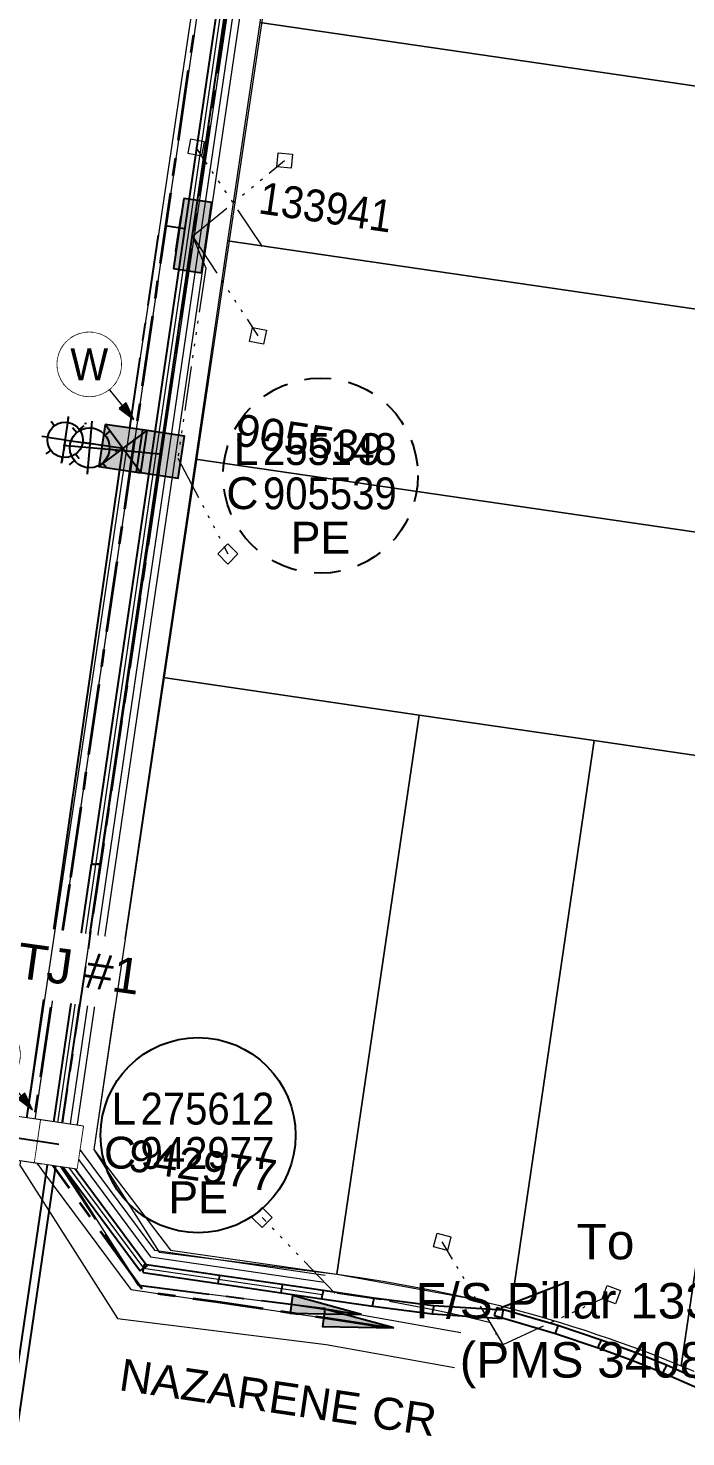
# Model space of a CAD drawing. Header units: metres. Extents: x 302924 to 306036, y 6267404 to 6269261.
# Drawn here: x 304174.9 to 304212.1, y 6268581.1 to 6268660.6 of the extents above; entities that cross this region are included whole.
import ezdxf
from ezdxf import colors
from ezdxf.entities.mleader import LeaderData, LeaderLine
from ezdxf.enums import TextEntityAlignment as Align
from ezdxf.math import Vec2, Vec3

# ---------------------------------------------------------------- set-up
doc = ezdxf.new("R2010")
doc.units = ezdxf.units.M
doc.set_wipeout_variables(frame=1)
for name, pattern in [('Cable Exist UG', [7, 4, -1, 1, -1]), ('Dash', [5, 3, -2]), ('DOT', [6.35, 0, -6.35]), ('PHANTOMX2', [5.6, 2.5, -0.5, 0.15, -0.5, 0.15, -0.5, 0.15, -0.5, 0.15, -0.5])]:
    doc.linetypes.add(name, pattern=pattern)
doc.layers.get('0').update_dxf_attribs({"color": 6})
for name, color, linetype, lineweight, true_color, plot, transparency in [('. Const Lines_HV', 7, 'Continuous', 0, 0x990000, False, 0.4), ('. Const Lines_LV', 7, 'Continuous', 0, 0x000099, False, 0.4), ('. Const Lines_SL', 7, 'Continuous', 0, 0x009999, False, 0.4), ('. Const Lines_SP_Trench (PL)', 7, 'Continuous', 0, 0x990099, False, 0.4)]:
    doc.layers.add(name, color=color, linetype=linetype, lineweight=lineweight, true_color=true_color, plot=plot, transparency=transparency)
doc.layers.add('._ MGA Trench Outline (Physical Location)', color=6, linetype='Continuous', lineweight=0, plot=False, transparency=0.8)
for name, color, linetype, lineweight in [('_User Miscellaneous3', 51, 'Continuous', 13), ('_User_HV_Exist', 1, 'Continuous', 35), ('_User_HV_Final', 1, 'Continuous', 25), ('_User_LV_Exist', 5, 'Continuous', 25), ('_User_LV_Final', 5, 'Continuous', 25), ('Cadastre Land Parcels_SP_EXT', 118, 'Continuous', 15), ('Cadastre Road Names_SP_HV_LV_SL_EXT', 211, 'Continuous', 15), ('Services_SP_EXT', 42, 'PHANTOMX2', 20)]:
    doc.layers.add(name, color=color, linetype=linetype, lineweight=lineweight)
for name, color, linetype in [('Duct_SP_EXT', 30, 'Continuous'), ('Equip_SP_NEW', 2, 'Continuous'), ('Equip_SP_SL_EXT', 7, 'Continuous'), ('Notes_SP_NEW', 51, 'Continuous'), ('SupportsUG_SP_LV_EXT', 7, 'Continuous'), ('SupportsUG_SP_LV_SL_EXT', 7, 'Continuous'), ('Trench_SP_EXT', 7, 'Continuous')]:
    doc.layers.add(name, color=color, linetype=linetype)
doc.styles.add('COLUMN_LABEL', font='arial.ttf', dxfattribs={"height": 2})
doc.styles.add('POLE_LABEL', font='arial.ttf', dxfattribs={"height": 2})
doc.styles.add('SL_LABEL', font='arial.ttf', dxfattribs={"height": 2})
doc.styles.get("Standard").update_dxf_attribs({"font": 'arial.ttf'})
doc.linetypes.add('Cable o', pattern='A,4,-0.01,["O",Standard,S=1.5,R=0,X=0,Y=-0.75],-1.6', length=5.61)

# ---------------------------------------------------------------- blocks, each defined once
blk = doc.blocks.new('COLUMN_EXT')
blk.add_hatch(color=256).paths.add_polyline_path([(1.2, 1.2), (-1.2, 1.2), (-1.2, -1.2), (1.2, -1.2)])
blk.add_lwpolyline([(-1.2, 1.2), (-1.2, -1.2), (1.2, -1.2), (1.2, 1.2)], close=True)
at = {"style": 'COLUMN_LABEL', "width": 0.9, "flags": 8}
blk.add_attdef('ASSET_NUM', text='', height=1.8, rotation=360, dxfattribs=at).set_placement((4, 2), align=Align.MIDDLE_LEFT)
at = {"flags": 1}
blk.add_attdef('Z', (-2.351, -1.813), '', height=0.2, rotation=270, dxfattribs=at)
at = {"flags": 9}
for tag, p in [('NOTES', (-2, -1.813)), ('SUBURB', (-1.8, -1.813)), ('STREETNAME', (-1.6, -1.813)), ('LOCATION', (-1.4, -1.813)), ('LEGEND', (-1.2, -1.813)), ('USAGE', (-1, -1.813)), ('STATE', (-0.8, -1.813)), ('OWNED_BY', (-0.6, -1.813)), ('COLUMN_TYPE', (-0.4, -1.813))]:
    blk.add_attdef(tag, text='', height=0.2, rotation=270, dxfattribs=at).set_placement(p, align=Align.MIDDLE_LEFT)
for tag, style, p in [('STREET_CODE', 'COLUMN_LABEL', (-0.2, -1.813)), ('STRUCTURE_PLANT_NUMBER', 'POLE_LABEL', (0.031, -1.813))]:
    blk.add_attdef(tag, text='', height=0.2, rotation=270, dxfattribs=dict(at, style=style)).set_placement(p, align=Align.MIDDLE_LEFT)
blk = doc.blocks.new('*U72')
for tag, height, rotation, flags, p in [('LNUMBER', 1, 174.96951, 8, (-6.89, 1.61)), ('CONSTRUCTED_VOLTAGE', 0.01, 270, 9, (-0.005, 0)), ('CONTROL_TYPE', 0.01, 270, 9, (-0.005, 0)), ('LANTERN_PURPOSE', 0.01, 270, 9, (-0.005, 0)), ('LANTERN_TYPE', 0.01, 270, 9, (-0.005, 0)), ('NO_PHASES', 0.01, 270, 9, (-0.005, 0)), ('OPERATING_VOLTAGE', 0.01, 270, 9, (-0.005, 0)), ('OWNED_BY', 0.01, 270, 9, (-0.005, 0)), ('MAINTAINED_BY', 0.01, 270, 9, (-0.005, 0)), ('ORIENTATION', 0.01, 270, 9, (-0.005, 0)), ('STATE', 0.01, 270, 9, (-0.005, 0)), ('USAGE', 0.01, 270, 9, (-0.005, 0)), ('CEXIST', 0.01, 270, 9, (-0.005, 0)), ('CNEW', 0.01, 270, 9, (-0.005, 0)), ('CNUMBER', 0.01, 270, 9, (-0.005, 0)), ('CREMOVE', 0.01, 270, 9, (-0.005, 0)), ('CREPLACE', 0.01, 270, 9, (-0.005, 0)), ('LKINGHEIGHT', 0.01, 270, 9, (-0.005, 0)), ('LBRACKET', 0.01, 270, 9, (-0.005, 0)), ('LBRACKETVOCAB', 0.01, 270, 9, (-0.005, 0)), ('LCATEGORY', 0.01, 270, 9, (-0.005, 0)), ('LCHARGE1', 0.01, 270, 9, (-0.005, 0)), ('LCHARGE1PERCENT', 0.01, 270, 9, (-0.005, 0)), ('LCHARGE2', 0.01, 270, 9, (-0.005, 0)), ('LCHARGE2PERCENT', 0.01, 270, 9, (-0.005, 0)), ('LCHARGE3', 0.01, 270, 9, (-0.005, 0)), ('LCHARGE3PERCENT', 0.01, 270, 9, (-0.005, 0)), ('LEXIST', 0.01, 270, 9, (-0.005, 0)), ('LLAMP', 0.01, 270, 9, (-0.005, 0)), ('LLAMPVOCAB', 0.01, 270, 9, (-0.005, 0)), ('LMAST', 0.01, 270, 9, (-0.005, 0)), ('LMASTVOCAB', 0.01, 270, 9, (-0.005, 0)), ('LNEW', 0.01, 270, 9, (-0.005, 0)), ('LANTNUMBER', 0.01, 270, 9, (-0.005, 0)), ('LOUTREACH', 0.01, 270, 9, (-0.005, 0)), ('LOUTREACHVOCAB', 0.01, 270, 9, (-0.005, 0)), ('LRATECODE', 0.01, 270, 9, (-0.005, 0)), ('LREMOVE', 0.01, 270, 9, (-0.005, 0)), ('LREPLACE', 0.01, 270, 9, (-0.005, 0)), ('LTYPE', 0.01, 270, 9, (-0.005, 0)), ('LTYPEVOCAB', 0.01, 270, 9, (-0.005, 0)), ('LEGEND', 0.01, 270, 9, (-0.005, 0)), ('SUBURB', 0.01, 270, 9, (-0.005, 0)), ('STREETNAME', 0.01, 270, 9, (-0.005, 0)), ('LOCATION', 0.01, 270, 9, (-0.005, 0)), ('NOTES', 0.01, 270, 9, (-0.005, 0))]:
    blk.add_attdef(tag, text='', height=height, rotation=rotation, dxfattribs=dict(flags=flags)).set_placement(p, align=Align.MIDDLE_LEFT)
for tag, p, height, flags in [('OPERATED_BY', (-0.01, 0), 0.01, 9), ('Z', (-0.005, 0), 0.001, 1)]:
    blk.add_attdef(tag, p, '', height=height, rotation=270, dxfattribs=dict(flags=flags))
at = {"style": 'SL_LABEL', "flags": 9}
blk.add_attdef('STREET_CODE', text='', height=0.001, rotation=270, dxfattribs=at).set_placement((-0.004, 0), align=Align.MIDDLE_LEFT)
at = {"linetype": 'DOT'}
blk.add_wipeout([(-2.495, 0.219), (-3.026, -0.799), (-4.121, -1.143), (-5.139, -0.613), (-5.484, 0.482), (-4.953, 1.5), (-3.858, 1.845), (-2.84, 1.314)], dxfattribs=at)
for p, q in [((-4.121, -1.143), (-3.858, 1.845)), ((-3.891, 1.471), (-3.858, 1.845)), ((-4.953, 1.5), (-4.712, 1.213)), ((-2.84, 1.314), (-3.127, 1.073)), ((-2.495, 0.219), (-5.484, 0.482)), ((-5.11, 0.449), (-5.484, 0.482)), ((-0.005, 0), (-2.869, 0.252)), ((-5.139, -0.613), (-4.852, -0.372)), ((-4.121, -1.143), (-4.088, -0.77)), ((-3.026, -0.799), (-3.267, -0.511))]:
    blk.add_line(p, q)
at = {"linetype": 'DOT', "flags": 128}
blk.add_lwpolyline([(-2.495, 0.219), (-3.026, -0.799), (-4.121, -1.143), (-5.139, -0.613), (-5.484, 0.482), (-4.953, 1.5), (-3.858, 1.845), (-2.84, 1.314), (-2.495, 0.219)], close=True, dxfattribs=at)
blk.add_circle((-3.99, 0.351), 1.125)
blk = doc.blocks.new('CCP_EXT')
blk.add_lwpolyline([(-0.566, 0), (0, 0.566), (0.566, 0), (0, -0.566), (-0.566, 0)])
at = {"flags": 1}
blk.add_attdef('Z', (0, 0), '', height=0.01, dxfattribs=at)
at = {"flags": 9}
for tag in ['CCP_TYPE', 'CONSTRUCTED_VOLTAGE', 'NO_PHASES', 'OPERATING_VOLTAGE', 'ORIENTATION', 'OWNED_BY', 'USAGE', 'LEGEND', 'LIFE_SUPPORT', 'STATE', 'NOTES']:
    blk.add_attdef(tag, text='', height=0.01, dxfattribs=at).set_placement((0, 0), align=Align.MIDDLE_LEFT)
blk = doc.blocks.new('*U103')
at = {"layer": 'SupportsUG_SP_LV_EXT', "linetype": 'Continuous'}
h = blk.add_hatch(color=256, dxfattribs=at)
h.dxf.hatch_style = 1
h.paths.add_polyline_path([(-0.8, 0), (-0.8, 2), (0.8, 2), (0.8, 0)])
h = blk.add_hatch(color=256, dxfattribs=at)
h.dxf.hatch_style = 1
h.paths.add_polyline_path([(-0.8, -2), (-0.8, 0), (0.8, 0), (0.8, -2)])
blk.add_lwpolyline([(-0.8, 2), (-0.8, -1), (-0.8, 1), (-0.8, -2), (0.8, -2), (0.8, 2)], close=True)
at = {"width": 0.9}
blk.add_attdef('ASSET_NUM', text='', height=1.8, rotation=360, dxfattribs=at).set_placement((3.438, 2.685), align=Align.MIDDLE_LEFT)
for tag, flags, p in [('OWNED_BY', 9, (-0.762, 0.685)), ('STREETNAME', 9, (-0.737, 0.685)), ('SUBURB', 1, (-0.72, 0.685)), ('PARENT', 9, (-0.705, 0.685)), ('NOTES', 9, (-0.689, 0.685)), ('LOCATION', 9, (-0.672, 0.685)), ('LEGEND', 9, (-0.653, 0.685)), ('SUPPORT_TYPE', 9, (-0.634, 0.685)), ('USAGE', 9, (-0.617, 0.685)), ('STATE', 9, (-0.593, 0.685))]:
    blk.add_attdef(tag, text='', height=0.01, rotation=270, dxfattribs=dict(flags=flags)).set_placement(p, align=Align.CENTER)
blk = doc.blocks.new('ARROW')
h = blk.add_hatch(color=256)
h.dxf.hatch_style = 1
h.paths.add_polyline_path([(-4, 0.0001), (0, -0.4999), (0, 0.5001)])
blk.add_line((-0.5, 0.0001), (-4, 0.0001))
at = {"flags": 128}
blk.add_lwpolyline([(-4, 0.0001), (0, -0.4999), (0, 0.5001)], close=True, dxfattribs=at)
blk.add_circle((0, 0.0001), 0.0001)
blk = doc.blocks.new('*U150')
h = blk.add_hatch(color=256)
h.dxf.hatch_style = 1
h.paths.add_polyline_path([(0.124, -3.998), (0.5, 0.016), (-0.5, -0.015)])
blk.add_line((0.016, -0.5), (0.124, -3.998))
at = {"flags": 128}
blk.add_lwpolyline([(0.124, -3.998), (0.5, 0.016), (-0.5, -0.015)], close=True, dxfattribs=at)
blk.add_circle((0, 0), 0.0001)
blk = doc.blocks.new('*U151')
at = {"linetype": 'Continuous'}
h = blk.add_hatch(color=256, dxfattribs=at)
h.dxf.hatch_style = 1
h.paths.add_polyline_path([(13.176, 22.82), (15.399, 23.724), (14.495, 25.947), (12.272, 25.044)])
h = blk.add_hatch(color=256)
h.dxf.hatch_style = 1
h.paths.add_polyline_path([(13.176, 22.82), (14.495, 25.947), (15.399, 23.724)])
for p, q in [((13.176, 22.82), (14.495, 25.947)), ((15.399, 23.724), (12.272, 25.044)), ((10.404, 24.063), (10.279, 24.371)), ((11.295, 24.364), (11.166, 24.058)), ((13.836, 24.384), (11.701, 23.516)), ((9.556, 23.657), (9.861, 23.528)), ((9.856, 22.766), (9.549, 22.641)), ((12.002, 22.625), (11.696, 22.754)), ((10.262, 21.918), (10.391, 22.224)), ((11.278, 21.911), (11.153, 22.219))]:
    blk.add_line(p, q)
blk.add_line((9.856, 22.766), (12.21, 23.723), dxfattribs=at)
blk.add_lwpolyline([(12.272, 25.044), (13.176, 22.82), (15.399, 23.724), (14.495, 25.947)], close=True)
at = {"linetype": 'Continuous', "flags": 128}
blk.add_lwpolyline([(10.31, 24.294), (11.247, 21.988)], dxfattribs=at)
blk.add_circle((10.779, 23.141), 0.996)
blk = doc.blocks.new('*U190')
at = {"linetype": 'Dash', "ltscale": 0.5}
blk.add_circle((0, 0), 5.5, dxfattribs=at)
at = {"char_height": 1.8, "attachment_point": 6, "line_spacing_factor": 0.85}
for s, insert in [('L', (-3.5, 1.5)), ('C', (-3.5, -1))]:
    blk.add_mtext(s, dxfattribs=dict(at, insert=insert))
at = {"insert": (0, -2.6), "char_height": 1.8, "attachment_point": 2}
blk.add_mtext('PE', dxfattribs=at)
blk.add_mtext('PE', dxfattribs=at)
at = {"width": 0.9}
for tag, p in [('SNUMBER', (-3.25, 1.5)), ('CNUMBER', (-3.25, -1))]:
    blk.add_attdef(tag, text='', height=1.8, dxfattribs=at).set_placement(p, align=Align.MIDDLE_LEFT)
at = {"flags": 1}
blk.add_attdef('Z', (0, 0), '', height=0.2, dxfattribs=at)
blk = doc.blocks.new('*U154')
for p, q in [((3.3, 3.327), (3.3, 2.996)), ((2.361, 2.939), (2.596, 2.704)), ((4.239, 2.939), (4.004, 2.704)), ((0, 2), (2.304, 2)), ((4.296, 2), (4.627, 2)), ((2.361, 1.061), (2.596, 1.296)), ((3.3, 1.004), (3.3, 0.673)), ((4.239, 1.061), (4.004, 1.296))]:
    blk.add_line(p, q)
blk.add_lwpolyline([(1.2, 0.8), (1.2, 3.2), (-1.2, 3.2), (-1.2, 0.8)], close=True)
blk.add_circle((3.3, 2), 0.996)
blk.add_wipeout([(1.2, 0.8), (1.2, 3.2), (-1.2, 3.2), (-1.2, 0.8)])
blk = doc.blocks.new('*U191')
at = {"ltscale": 0.1}
blk.add_circle((0, 0), 5.5, dxfattribs=at)
at = {"char_height": 1.8, "attachment_point": 6, "line_spacing_factor": 0.85}
for s, insert in [('L', (-3.5, 1.5)), ('C', (-3.5, -1))]:
    blk.add_mtext(s, dxfattribs=dict(at, insert=insert))
at = {"insert": (0, -2.6), "char_height": 1.8, "attachment_point": 2}
blk.add_mtext('PE', dxfattribs=at)
at = {"width": 0.9}
for tag, p in [('SNUMBER', (-3.25, 1.5)), ('CNUMBER', (-3.25, -1))]:
    blk.add_attdef(tag, text='', height=1.8, dxfattribs=at).set_placement(p, align=Align.MIDDLE_LEFT)
at = {"flags": 1}
blk.add_attdef('Z', (0, 0), '', height=0.2, dxfattribs=at)
blk = doc.blocks.new('*U166')
h = blk.add_hatch(color=256)
h.dxf.hatch_style = 1
h.paths.add_polyline_path([(2.08, -2.177), (1.691, -2.491), (2.514, -3.112)])
blk.add_line((2.514, -3.112), (1.131, -1.4))
at = {"linetype": 'Continuous', "flags": 128}
blk.add_lwpolyline([(0, 1.8), (-0.088, 1.798), (-0.176, 1.791), (-0.264, 1.781), (-0.351, 1.765), (-0.437, 1.746), (-0.523, 1.722), (-0.606, 1.695), (-0.689, 1.663), (-0.77, 1.627), (-0.849, 1.587), (-0.925, 1.544), (-1, 1.497), (-1.072, 1.446), (-1.142, 1.391), (-1.209, 1.334), (-1.273, 1.273), (-1.334, 1.209), (-1.391, 1.142), (-1.446, 1.072), (-1.497, 1), (-1.544, 0.925), (-1.587, 0.849), (-1.627, 0.77), (-1.663, 0.689), (-1.695, 0.606), (-1.722, 0.523), (-1.746, 0.437), (-1.765, 0.351), (-1.781, 0.264), (-1.791, 0.176), (-1.798, 0.088), (-1.8, 0), (-1.798, -0.088), (-1.791, -0.176), (-1.781, -0.264), (-1.765, -0.351), (-1.746, -0.437), (-1.722, -0.523), (-1.695, -0.606), (-1.663, -0.689), (-1.627, -0.77), (-1.587, -0.849), (-1.544, -0.925), (-1.497, -1), (-1.446, -1.072), (-1.391, -1.142), (-1.334, -1.209), (-1.273, -1.273), (-1.209, -1.334), (-1.142, -1.391), (-1.072, -1.446), (-1, -1.497), (-0.925, -1.544), (-0.849, -1.587), (-0.77, -1.627), (-0.689, -1.663), (-0.606, -1.695), (-0.523, -1.722), (-0.437, -1.746), (-0.351, -1.765), (-0.264, -1.781), (-0.176, -1.791), (-0.088, -1.798), (0, -1.8), (0.088, -1.798), (0.176, -1.791), (0.264, -1.781), (0.351, -1.765), (0.437, -1.746), (0.523, -1.722), (0.606, -1.695), (0.689, -1.663), (0.77, -1.627), (0.849, -1.587), (0.925, -1.544), (1, -1.497), (1.072, -1.446), (1.142, -1.391), (1.209, -1.334), (1.273, -1.273), (1.334, -1.209), (1.391, -1.142), (1.446, -1.072), (1.497, -1), (1.544, -0.925), (1.587, -0.849), (1.627, -0.77), (1.663, -0.689), (1.695, -0.606), (1.722, -0.523), (1.746, -0.437), (1.765, -0.351), (1.781, -0.264), (1.791, -0.176), (1.798, -0.088), (1.8, 0), (1.798, 0.088), (1.791, 0.176), (1.781, 0.264), (1.765, 0.351), (1.746, 0.437), (1.722, 0.523), (1.695, 0.606), (1.663, 0.689), (1.627, 0.77), (1.587, 0.849), (1.544, 0.925), (1.497, 1), (1.446, 1.072), (1.391, 1.142), (1.334, 1.209), (1.273, 1.273), (1.209, 1.334), (1.142, 1.391), (1.072, 1.446), (1, 1.497), (0.925, 1.544), (0.849, 1.587), (0.77, 1.627), (0.689, 1.663), (0.606, 1.695), (0.523, 1.722), (0.437, 1.746), (0.351, 1.765), (0.264, 1.781), (0.176, 1.791), (0.088, 1.798)], close=True, dxfattribs=at)
at = {"flags": 128}
blk.add_lwpolyline([(2.08, -2.177), (1.691, -2.491), (2.514, -3.112), (2.08, -2.177)], dxfattribs=at)
blk.add_circle((0, 0), 1.8)
at = {"width": 0.9}
blk.add_attdef('CODE', text='', height=1.8, dxfattribs=at).set_placement((0, 0), align=Align.MIDDLE_CENTER)
at = {"flags": 1}
blk.add_attdef('Z', (0, 0), '', height=0.2, dxfattribs=at)
at = {"linetype": 'Continuous'}
blk.add_wipeout([(0, 1.8), (-0.088, 1.798), (-0.176, 1.791), (-0.264, 1.781), (-0.351, 1.765), (-0.437, 1.746), (-0.523, 1.722), (-0.606, 1.695), (-0.689, 1.663), (-0.77, 1.627), (-0.849, 1.587), (-0.925, 1.544), (-1, 1.497), (-1.072, 1.446), (-1.142, 1.391), (-1.209, 1.334), (-1.273, 1.273), (-1.334, 1.209), (-1.391, 1.142), (-1.446, 1.072), (-1.497, 1), (-1.544, 0.925), (-1.587, 0.849), (-1.627, 0.77), (-1.663, 0.689), (-1.695, 0.606), (-1.722, 0.523), (-1.746, 0.437), (-1.765, 0.351), (-1.781, 0.264), (-1.791, 0.176), (-1.798, 0.088), (-1.8, 0), (-1.798, -0.088), (-1.791, -0.176), (-1.781, -0.264), (-1.765, -0.351), (-1.746, -0.437), (-1.722, -0.523), (-1.695, -0.606), (-1.663, -0.689), (-1.627, -0.77), (-1.587, -0.849), (-1.544, -0.925), (-1.497, -1), (-1.446, -1.072), (-1.391, -1.142), (-1.334, -1.209), (-1.273, -1.273), (-1.209, -1.334), (-1.142, -1.391), (-1.072, -1.446), (-1, -1.497), (-0.925, -1.544), (-0.849, -1.587), (-0.77, -1.627), (-0.689, -1.663), (-0.606, -1.695), (-0.523, -1.722), (-0.437, -1.746), (-0.351, -1.765), (-0.264, -1.781), (-0.176, -1.791), (-0.088, -1.798), (0, -1.8), (0.088, -1.798), (0.176, -1.791), (0.264, -1.781), (0.351, -1.765), (0.437, -1.746), (0.523, -1.722), (0.606, -1.695), (0.689, -1.663), (0.77, -1.627), (0.849, -1.587), (0.925, -1.544), (1, -1.497), (1.072, -1.446), (1.142, -1.391), (1.209, -1.334), (1.273, -1.273), (1.334, -1.209), (1.391, -1.142), (1.446, -1.072), (1.497, -1), (1.544, -0.925), (1.587, -0.849), (1.627, -0.77), (1.663, -0.689), (1.695, -0.606), (1.722, -0.523), (1.746, -0.437), (1.765, -0.351), (1.781, -0.264), (1.791, -0.176), (1.798, -0.088), (1.8, 0), (1.798, 0.088), (1.791, 0.176), (1.781, 0.264), (1.765, 0.351), (1.746, 0.437), (1.722, 0.523), (1.695, 0.606), (1.663, 0.689), (1.627, 0.77), (1.587, 0.849), (1.544, 0.925), (1.497, 1), (1.446, 1.072), (1.391, 1.142), (1.334, 1.209), (1.273, 1.273), (1.209, 1.334), (1.142, 1.391), (1.072, 1.446), (1, 1.497), (0.925, 1.544), (0.849, 1.587), (0.77, 1.627), (0.689, 1.663), (0.606, 1.695), (0.523, 1.722), (0.437, 1.746), (0.351, 1.765), (0.264, 1.781), (0.176, 1.791), (0.088, 1.798)], dxfattribs=at)
blk = doc.blocks.new('*U170')
blk.add_lwpolyline([(-1.2, 1.2), (-1.2, -1.2), (1.2, -1.2), (1.2, 1.2)], close=True)
at = {"width": 0.9, "flags": 8}
blk.add_attdef('ASSET_NUM', text='', height=1.8, dxfattribs=at).set_placement((4, 2), align=Align.MIDDLE_LEFT)
at = {"flags": 1}
blk.add_attdef('Z', (-2.351, -1.813), '', height=0.2, rotation=270, dxfattribs=at)
at = {"flags": 9}
for tag, p in [('NOTES', (-2, -1.813)), ('SUBURB', (-1.8, -1.813)), ('STREETNAME', (-1.6, -1.813)), ('LOCATION', (-1.4, -1.813)), ('LEGEND', (-1.2, -1.813)), ('USAGE', (-1, -1.813)), ('STATE', (-0.8, -1.813)), ('OWNED_BY', (-0.6, -1.813)), ('COLUMN_TYPE', (-0.4, -1.813)), ('STREET_CODE', (-0.2, -1.813)), ('STRUCTURE_PLANT_NUMBER', (0.031, -1.813))]:
    blk.add_attdef(tag, text='', height=0.2, rotation=270, dxfattribs=at).set_placement(p, align=Align.MIDDLE_LEFT)
blk.add_wipeout([(-1.2, 1.2), (-1.2, -1.2), (1.2, -1.2), (1.2, 1.2)])
blk = doc.blocks.new('*U171')
at = {"flags": 8}
blk.add_attdef('LNUMBER', text='', height=1, dxfattribs=at).set_placement((4.995, 1), align=Align.MIDDLE_LEFT)
at = {"flags": 9}
for tag in ['CONSTRUCTED_VOLTAGE', 'CONTROL_TYPE', 'LANTERN_PURPOSE', 'LANTERN_TYPE', 'NO_PHASES', 'OPERATING_VOLTAGE', 'OWNED_BY', 'MAINTAINED_BY', 'ORIENTATION', 'STATE', 'USAGE', 'CEXIST', 'CNEW', 'CNUMBER', 'CREMOVE', 'CREPLACE', 'LKINGHEIGHT', 'LBRACKET', 'LBRACKETVOCAB', 'LCATEGORY', 'LCHARGE1', 'LCHARGE1PERCENT', 'LCHARGE2', 'LCHARGE2PERCENT', 'LCHARGE3', 'LCHARGE3PERCENT', 'LEXIST', 'LLAMP', 'LLAMPVOCAB', 'LMAST', 'LMASTVOCAB', 'LNEW', 'LANTNUMBER', 'LOUTREACH', 'LOUTREACHVOCAB', 'LRATECODE', 'LREMOVE', 'LREPLACE', 'LTYPE', 'LTYPEVOCAB', 'LEGEND', 'SUBURB', 'STREETNAME', 'LOCATION', 'NOTES']:
    blk.add_attdef(tag, text='', height=0.01, rotation=270, dxfattribs=at).set_placement((-0.005, 0), align=Align.MIDDLE_LEFT)
for tag, p, height, flags in [('OPERATED_BY', (-0.01, 0), 0.01, 9), ('Z', (-0.005, 0), 0.001, 1)]:
    blk.add_attdef(tag, p, '', height=height, rotation=270, dxfattribs=dict(flags=flags))
at = {"style": 'SL_LABEL', "flags": 9}
blk.add_attdef('STREET_CODE', text='', height=0.001, rotation=270, dxfattribs=at).set_placement((-0.004, 0), align=Align.MIDDLE_LEFT)
at = {"linetype": 'DOT'}
blk.add_wipeout([(0.495, 2), (0.934, 3.061), (1.995, 3.5), (3.056, 3.061), (3.495, 2), (3.056, 0.939), (1.995, 0.5), (0.934, 0.939)], dxfattribs=at)
for p, q in [((1.995, 3.5), (1.995, 3.125)), ((0.934, 3.061), (1.2, 2.795)), ((3.056, 3.061), (2.79, 2.795)), ((-2.005, 2), (0.87, 2)), ((3.12, 2), (3.495, 2)), ((0.934, 0.939), (1.2, 1.205)), ((1.995, 0.875), (1.995, 0.5)), ((3.056, 0.939), (2.79, 1.205))]:
    blk.add_line(p, q)
at = {"linetype": 'DOT', "flags": 128}
blk.add_lwpolyline([(0.495, 2), (0.934, 3.061), (1.995, 3.5), (3.056, 3.061), (3.495, 2), (3.056, 0.939), (1.995, 0.5), (0.934, 0.939), (0.495, 2)], close=True, dxfattribs=at)
blk.add_circle((1.995, 2), 1.125)

msp = doc.modelspace()

# ---------------------------------------------------------------- linework, layer by layer
at = {"layer": '. Const Lines_HV', "linetype": 'Continuous', "lineweight": 0, "flags": 128}
msp.add_lwpolyline([(304209.5395, 6268832.1756), (304207.2881, 6268816.8365), (304205.0057, 6268801.0003), (304201.7243, 6268778.7068), (304195.7222, 6268737.9271), (304193.6151, 6268723.5785), (304191.4944, 6268709.1331), (304189.6781, 6268696.7647), (304187.8612, 6268684.3975), (304186.0447, 6268672.0298), (304184.5914, 6268662.1353), (304182.7748, 6268649.7671), (304180.9583, 6268637.4004), (304179.141, 6268625.033), (304175.0352, 6268597.0885), (304180.7384, 6268589.4202), (304191.3674, 6268587.8587)], dxfattribs=at)
at = {"layer": '. Const Lines_SL', "linetype": 'Continuous', "lineweight": 0, "flags": 128}
msp.add_lwpolyline([(304211.5183, 6268831.8852), (304209.2673, 6268816.5487), (304206.9848, 6268800.712), (304203.703, 6268778.4155), (304197.7009, 6268737.6359), (304195.5939, 6268723.288), (304193.4732, 6268708.8426), (304191.6568, 6268696.4741), (304189.84, 6268684.1068), (304188.0234, 6268671.7392), (304186.5702, 6268661.8447), (304184.7535, 6268649.4765), (304182.9371, 6268637.1097), (304181.1198, 6268624.7422), (304177.1344, 6268597.6174), (304181.8488, 6268591.2786), (304191.6581, 6268589.8375)], dxfattribs=at)
at = {"layer": '. Const Lines_SP_Trench (PL)', "linetype": 'Continuous', "lineweight": 0, "flags": 128}
msp.add_lwpolyline([(304210.8257, 6268831.9868), (304208.5746, 6268816.6494), (304206.2921, 6268800.8129), (304203.0104, 6268778.5175), (304197.0083, 6268737.7378), (304194.9013, 6268723.3897), (304192.7806, 6268708.9443), (304190.9643, 6268696.5758), (304189.1474, 6268684.2085), (304187.3309, 6268671.8409), (304185.8776, 6268661.9464), (304184.061, 6268649.5782), (304182.2445, 6268637.2114), (304180.4272, 6268624.844), (304176.3997, 6268597.4323), (304181.4601, 6268590.6282), (304191.5563, 6268589.1449)], dxfattribs=at)
at = {"layer": '._ MGA Trench Outline (Physical Location)', "linetype": 'Continuous', "lineweight": 0, "flags": 128}
msp.add_lwpolyline([(304211.914, 6268831.8271), (304209.6631, 6268816.4911), (304207.3807, 6268800.6544), (304204.0987, 6268778.3573), (304198.0966, 6268737.5776), (304195.9896, 6268723.2298), (304193.869, 6268708.7845), (304192.0526, 6268696.416), (304190.2357, 6268684.0486), (304188.4192, 6268671.6811), (304186.966, 6268661.7866), (304185.1493, 6268649.4183), (304183.3328, 6268637.0516), (304181.5155, 6268624.6841), (304177.5542, 6268597.7231), (304182.0709, 6268591.6503), (304191.7162, 6268590.2332)], dxfattribs=at)
at = {"layer": '_User_HV_Exist', "linetype": 'Cable Exist UG', "flags": 128}
msp.add_lwpolyline([(304195.1317, 6268587.2668), (304194.1706, 6268587.4446), (304191.6206, 6268587.8304), (304188.6367, 6268588.2688), (304185.5422, 6268588.7234), (304181.4966, 6268589.2934), (304175.1426, 6268598.0817), (304177.3589, 6268612.6811)], dxfattribs=at)
at = {"layer": '_User_LV_Exist', "linetype": 'Cable Exist UG'}
msp.add_lwpolyline([(304201.3261, 6268586.9338, -0.0001576), (304201.3715, 6268586.9218)], format="xyb", dxfattribs=at)
at = {"layer": '_User_LV_Final', "linetype": 'Cable o', "flags": 128}
msp.add_lwpolyline([(304174.6976, 6268597.9039), (304180.2889, 6268636.8545)], dxfattribs=at)
at = {"layer": 'Cadastre Land Parcels_SP_EXT', "linetype": 'Continuous'}
for points in [[(304221.1997, 6268666.1175), (304189.4657, 6268670.7459), (304188.0142, 6268660.8902), (304219.7506, 6268656.2628), (304221.1997, 6268666.1175)], [(304219.7506, 6268656.2628), (304188.0142, 6268660.8902), (304186.1991, 6268648.5714), (304217.938, 6268643.9421), (304219.7506, 6268656.2628)], [(304217.938, 6268643.9421), (304186.1991, 6268648.5714), (304184.384, 6268636.2527), (304216.1262, 6268631.6235), (304217.938, 6268643.9421)], [(304216.1262, 6268631.6235), (304184.384, 6268636.2527), (304182.569, 6268623.933), (304197.0041, 6268621.8237), (304206.8952, 6268620.3842), (304214.3136, 6268619.3039), (304216.1262, 6268631.6235)], [(304197.0041, 6268621.8237), (304182.569, 6268623.933), (304180.8503, 6268612.2667), (304178.6551, 6268597.3226), (304182.968, 6268591.6554), (304192.3631, 6268590.2863), (304197.0041, 6268621.8237)], [(304206.8952, 6268620.3842), (304197.0041, 6268621.8237), (304192.3631, 6268590.2863), (304193.6645, 6268590.0972), (304194.3807, 6268589.9895), (304195.0971, 6268589.8749), (304195.812, 6268589.7533), (304196.5253, 6268589.6246), (304197.2371, 6268589.49), (304197.9482, 6268589.3485), (304198.6586, 6268589.1999), (304199.3667, 6268589.0454), (304200.0731, 6268588.8838), (304200.7782, 6268588.7152), (304201.4817, 6268588.5397), (304202.1836, 6268588.3591), (304206.8952, 6268620.3842)], [(304213.2343, 6268594.7952), (304214.9738, 6268606.6241), (304216.7864, 6268618.9437), (304214.3136, 6268619.3039), (304206.8952, 6268620.3842), (304202.1836, 6268588.3591), (304202.8849, 6268588.1706), (304203.5837, 6268587.975), (304204.2811, 6268587.7735), (304204.977, 6268587.5639), (304205.6705, 6268587.3494), (304206.3624, 6268587.1278), (304207.0512, 6268586.8993), (304207.7385, 6268586.6647), (304208.4233, 6268586.4231), (304209.1059, 6268586.1766), (304209.7859, 6268585.923), (304210.463, 6268585.6613), (304211.1384, 6268585.3947), (304211.8106, 6268585.121), (304213.2343, 6268594.7952)]]:
    msp.add_lwpolyline(points, close=True, dxfattribs=at)
msp.add_lwpolyline([(304213.2343, 6268594.7952), (304211.8106, 6268585.121), (304212.5166, 6268584.8262)], dxfattribs=at)
at = {"layer": 'Duct_SP_EXT'}
for p, q in [((304196.6651, 6268737.0521), (304178.51, 6268613.4461)), ((304197.1399, 6268736.9823), (304178.9849, 6268613.3763)), ((304178.506, 6268613.4192), (304176.2348, 6268597.9619)), ((304178.9888, 6268613.4032), (304176.7097, 6268597.8921)), ((304178.5082, 6268613.3922), (304178.506, 6268613.4192)), ((304178.506, 6268613.4192), (304178.7474, 6268613.4112)), ((304178.5082, 6268613.3922), (304178.7474, 6268613.4112)), ((304178.51, 6268613.4461), (304178.7474, 6268613.4112)), ((304178.9867, 6268613.4302), (304178.7474, 6268613.4112)), ((304178.9849, 6268613.3763), (304178.7474, 6268613.4112)), ((304178.9888, 6268613.4032), (304178.7474, 6268613.4112)), ((304178.9867, 6268613.4302), (304178.9888, 6268613.4032)), ((304176.2348, 6268597.9619), (304176.4723, 6268597.927)), ((304176.7097, 6268597.8921), (304176.4723, 6268597.927)), ((304176.0896, 6268596.9724), (304172.6629, 6268573.6274)), ((304176.5645, 6268596.9027), (304173.1378, 6268573.5577)), ((304176.0896, 6268596.9724), (304176.3271, 6268596.9376)), ((304176.5645, 6268596.9027), (304176.3271, 6268596.9376)), ((304176.5055, 6268596.8878), (304176.6981, 6268597.0311)), ((304176.5055, 6268596.8878), (304181.2676, 6268590.4849)), ((304176.8906, 6268597.1743), (304176.6981, 6268597.0311)), ((304176.8906, 6268597.1743), (304181.6527, 6268590.7714)), ((304181.2676, 6268590.4849), (304181.4601, 6268590.6282)), ((304181.4253, 6268590.3907), (304181.4601, 6268590.6282)), ((304181.4253, 6268590.3907), (304185.6657, 6268589.7677)), ((304181.495, 6268590.8656), (304181.4601, 6268590.6282)), ((304181.6527, 6268590.7714), (304181.4601, 6268590.6282)), ((304181.495, 6268590.8656), (304185.7355, 6268590.2426)), ((304185.7355, 6268590.2426), (304185.7006, 6268590.0052)), ((304185.7355, 6268590.2426), (304189.2888, 6268589.7206)), ((304185.6657, 6268589.7677), (304185.7006, 6268590.0052)), ((304185.6657, 6268589.7677), (304189.219, 6268589.2457)), ((304189.219, 6268589.2457), (304189.2539, 6268589.4832)), ((304189.2888, 6268589.7206), (304189.2539, 6268589.4832)), ((304189.2888, 6268589.7206), (304191.5912, 6268589.3824)), ((304191.5912, 6268589.3824), (304191.5563, 6268589.1449)), ((304191.5912, 6268589.3824), (304194.4568, 6268588.9631)), ((304189.219, 6268589.2457), (304191.5215, 6268588.9074)), ((304191.5215, 6268588.9074), (304191.5563, 6268589.1449)), ((304191.5215, 6268588.9074), (304194.3914, 6268588.4876)), ((304194.3914, 6268588.4876), (304194.4241, 6268588.7254)), ((304194.4568, 6268588.9631), (304194.4241, 6268588.7254)), ((304194.4568, 6268588.9631), (304197.8197, 6268588.5297)), ((304197.8197, 6268588.5297), (304197.7967, 6268588.2907)), ((304197.8197, 6268588.5297), (304201.7321, 6268588.2799)), ((304194.3914, 6268588.4876), (304197.7737, 6268588.0517)), ((304197.7737, 6268588.0517), (304197.7967, 6268588.2907)), ((304197.7737, 6268588.0517), (304201.7015, 6268587.8009)), ((304201.2588, 6268587.9535), (304201.3259, 6268588.1839)), ((304201.2588, 6268587.9535), (304204.706, 6268586.95)), ((304201.393, 6268588.4144), (304201.3259, 6268588.1839)), ((304201.393, 6268588.4144), (304204.8495, 6268587.4081)), ((304201.7015, 6268587.8009), (304201.7168, 6268588.0404)), ((304201.7321, 6268588.2799), (304201.7168, 6268588.0404)), ((304204.706, 6268586.95), (304204.7777, 6268587.179)), ((304204.706, 6268586.95), (304207.1204, 6268586.1397)), ((304204.8495, 6268587.4081), (304204.7777, 6268587.179)), ((304204.8495, 6268587.4081), (304207.2801, 6268586.5924)), ((304207.1204, 6268586.1397), (304207.2003, 6268586.3661)), ((304207.1204, 6268586.1397), (304209.0661, 6268585.4198)), ((304207.2801, 6268586.5924), (304207.2003, 6268586.3661)), ((304207.2801, 6268586.5924), (304209.2385, 6268585.8678)), ((304209.0661, 6268585.4198), (304209.1523, 6268585.6438)), ((304209.0661, 6268585.4198), (304210.7857, 6268584.7323)), ((304209.2385, 6268585.8678), (304209.1523, 6268585.6438)), ((304209.2385, 6268585.8678), (304210.9717, 6268585.1748)), ((304210.7857, 6268584.7323), (304210.8787, 6268584.9535)), ((304210.7857, 6268584.7323), (304213.9644, 6268583.3297)), ((304210.9717, 6268585.1748), (304210.8787, 6268584.9535)), ((304210.9717, 6268585.1748), (304214.1672, 6268583.7649))]:
    msp.add_line(p, q, dxfattribs=at)
at = {"layer": 'Services_SP_EXT'}
for points in [[(304188.1702, 6268648.2491), (304184.4207, 6268653.834)], [(304184.2188, 6268648.8313), (304189.4198, 6268653.0974)], [(304184.2188, 6268648.8313), (304184.9638, 6268647.0224), (304184.9638, 6268647.0224), (304183.3913, 6268636.3187), (304186.2156, 6268630.9091)], [(304184.2188, 6268648.8313), (304187.9154, 6268643.2112)], [(304201.7513, 6268586.3321), (304201.0391, 6268587.5399), (304201.0391, 6268587.5399), (304199.6686, 6268587.881), (304197.7967, 6268588.2907), (304194.8474, 6268588.8364), (304192.2587, 6268589.228), (304188.1424, 6268593.4874)], [(304201.7513, 6268586.3321), (304198.3151, 6268592.115)], [(304201.7513, 6268586.3321), (304207.863, 6268589.1424)]]:
    msp.add_lwpolyline(points, dxfattribs=at)
at = {"layer": 'Trench_SP_EXT', "linetype": 'Cable Exist UG'}
for points in [[(304176.3271, 6268596.9376), (304176.4723, 6268597.927)], [(304176.6981, 6268597.0311), (304176.3997, 6268597.4323)], [(304201.6487, 6268588.4115), (304205.7574, 6268590.0199)]]:
    msp.add_lwpolyline(points, dxfattribs=at)

# ---------------------------------------------------------------- block references
at = {"layer": '_User_HV_Final', "rotation": 171.77706045854}
msp.add_blockref('ARROW', (304191.6206, 6268587.8304), dxfattribs=at)
at = {"layer": '_User_LV_Exist', "linetype": 'ByBlock', "lineweight": -2}
msp.add_blockref('*U190', (304191.4441, 6268635.3252), dxfattribs=at).add_auto_attribs({'SNUMBER': '255148', 'CNUMBER': '905539'})
at = {"layer": '_User_LV_Final', "rotation": 79.89034973920033}
msp.add_blockref('*U150', (304189.7953, 6268588.5914), dxfattribs=at)
at = {"layer": 'Services_SP_EXT', "xscale": -1, "rotation": 123.8885232157521}
msp.add_blockref('CCP_EXT', (304184.4207, 6268653.834), dxfattribs=at)
at = {"layer": 'Services_SP_EXT'}
for p, rotation in [((304189.4198, 6268653.0974), 219.3472739749453), ((304187.9154, 6268643.2112), 123.347273967523), ((304198.315, 6268592.115), 300.7069725006968), ((304207.863, 6268589.1424), 204.7069723479322)]:
    msp.add_blockref('CCP_EXT', p, dxfattribs=dict(at, rotation=rotation))
for p in [(304186.2156, 6268630.9091), (304188.1423, 6268593.4874)]:
    msp.add_blockref('CCP_EXT', p, dxfattribs=at)
at = {"layer": 'SupportsUG_SP_LV_EXT', "rotation": 351.6440104093666}
msp.add_blockref('*U103', (304184.2203, 6268648.862), dxfattribs=at).add_auto_attribs({'ASSET_NUM': '133941'})
at = {"layer": 'SupportsUG_SP_LV_SL_EXT'}
ref = msp.add_blockref('COLUMN_EXT', (304182.4055, 6268636.5443), dxfattribs=dict(at, rotation=351.618241456902))
ref.add_attrib('ASSET_NUM', '905539', dxfattribs={"layer": '0', "height": 1.8, "rotation": 351.618241, "style": 'COLUMN_LABEL'}).set_placement((304186.6543, 6268637.9399), align=Align.MIDDLE_LEFT)

# ---------------------------------------------------------------- texts
at = {"layer": '_User_LV_Exist', "insert": (304207.5335, 6268588.4933), "char_height": 2, "attachment_point": 5}
msp.add_mtext('To \\PF/S Pillar 133959\\P(PMS 34089) ', dxfattribs=at)
at = {"layer": 'Cadastre Road Names_SP_HV_LV_SL_EXT'}
msp.add_text('NAZARENE CR', height=1.8, rotation=351.642299, dxfattribs=at).set_placement((304180.009, 6268583.7609))

# ---------------------------------------------------------------- next in the draw order: block references
at = {"layer": 'Equip_SP_SL_EXT'}
msp.add_blockref('*U72', (304182.4054, 6268636.5443), dxfattribs=at)

# ---------------------------------------------------------------- next in the draw order: linework, layer by layer
at = {"layer": '._ MGA Trench Outline (Physical Location)', "linetype": 'Continuous', "lineweight": 0, "flags": 128}
msp.add_lwpolyline([(304211.914, 6268831.8271), (304209.6631, 6268816.4911), (304207.3807, 6268800.6544), (304204.0987, 6268778.3573), (304198.0966, 6268737.5776), (304195.9896, 6268723.2298), (304193.869, 6268708.7845), (304192.0526, 6268696.416), (304190.2357, 6268684.0486), (304188.4192, 6268671.6811), (304186.966, 6268661.7866), (304185.1493, 6268649.4183), (304183.3328, 6268637.0516), (304181.5155, 6268624.6841), (304177.5542, 6268597.7231), (304182.0709, 6268591.6503), (304191.7162, 6268590.2332)], dxfattribs=at)
msp.add_lwpolyline([(304211.914, 6268831.8271), (304209.6631, 6268816.4911), (304207.3807, 6268800.6544), (304204.0987, 6268778.3573), (304198.0966, 6268737.5776), (304195.9896, 6268723.2298), (304193.869, 6268708.7845), (304192.0526, 6268696.416), (304190.2357, 6268684.0486), (304188.4192, 6268671.6811), (304186.966, 6268661.7866), (304185.1493, 6268649.4183), (304183.3328, 6268637.0516), (304181.5155, 6268624.6841), (304177.5542, 6268597.7231), (304182.0709, 6268591.6503), (304191.7162, 6268590.2332)], dxfattribs=at)
at = {"layer": '_User_HV_Exist', "linetype": 'Cable Exist UG', "flags": 128}
msp.add_lwpolyline([(304177.3589, 6268612.6811), (304186.6185, 6268676.1588), (304195.6387, 6268736.8101), (304204.9224, 6268800.2787), (304205.0517, 6268801.1219), (304205.8626, 6268806.7925)], dxfattribs=at)
at = {"layer": '_User_LV_Final', "linetype": 'Cable Exist UG', "flags": 128}
msp.add_lwpolyline([(304180.6753, 6268638.0101), (304182.3832, 6268649.4685), (304184.3613, 6268649.1737)], dxfattribs=at)

# ---------------------------------------------------------------- next in the draw order: block references
at = {"layer": '_User_LV_Final', "rotation": 329.4000389770051}
msp.add_blockref('*U151', (304155.9676, 6268622.9091), dxfattribs=at)

# ---------------------------------------------------------------- next in the draw order: leaders
at = {"layer": 'Notes_SP_NEW'}
ml = msp.add_multileader_mtext('Standard', dxfattribs=at)
ml.set_content('HV STJ #1', color=256)
ml.set_leader_properties()
ml.build(insert=Vec2(0, 0))
ml.multileader.update_dxf_attribs({"leader_type": 2, "has_text_frame": 1, "text_left_attachment_type": 2, "text_right_attachment_type": 2, "dogleg_length": 0.01, "arrow_head_size": 2})
ctx = ml.context
ctx.base_point, ctx.char_height, ctx.arrow_head_size, ctx.landing_gap_size, ctx.plane_origin, ctx.plane_x_axis, ctx.plane_y_axis = Vec3(304166.8961, 6268609.0268), 2, 2, 1, Vec3(304134.2269, 6268603.3954), Vec3(0.9902175, -0.1395327), Vec3(0.1395327, 0.9902175)
ctx.left_attachment, ctx.right_attachment = 2, 2
notes = []
notes.append((ctx, [(0, (1, 1, 0), (304166.8862, 6268609.0282), (0.9902175, -0.1395327), 0.01, [(0, [(304162.1478, 6268609.7395)], 0, [])])]))
ctx.mtext.insert, ctx.mtext.text_direction, ctx.mtext.rotation, ctx.mtext.flow_direction = Vec3(304168.0307, 6268609.9113), Vec3(0.9902175, -0.1395327), 6.1431958, 5
ctx.mtext.has_bg_fill, ctx.mtext.bg_color, ctx.mtext.bg_scale_factor, ctx.mtext.bg_transparency, ctx.mtext.use_window_bg_color = 1, -1027028792, 1.5, 0, 1
for ctx, leaders in notes:
    for number, flags, end, landing, length, lines in leaders:
        leader = LeaderData()
        leader.index, (leader.has_last_leader_line, leader.has_dogleg_vector, leader.attachment_direction) = number, flags
        leader.last_leader_point, leader.dogleg_vector, leader.dogleg_length = Vec3(end), Vec3(landing), length
        for number, points, colour, breaks in lines:
            line = LeaderLine()
            line.index, line.vertices, line.color, line.breaks = number, Vec3.list(points), colors.encode_raw_color(colour), breaks
            leader.lines.append(line)
        ctx.leaders.append(leader)

# ---------------------------------------------------------------- next in the draw order: linework, layer by layer
at = {"layer": '. Const Lines_LV', "flags": 128}
for points in [[(304196.3557, 6268743.2134), (304174.4783, 6268596.4326), (304179.9847, 6268587.8008), (304191.7612, 6268586.3304), (304199.0126, 6268585.0276)], [(304198.3338, 6268742.9185), (304176.5667, 6268596.8776), (304181.1653, 6268589.669), (304192.0622, 6268588.3084), (304199.3662, 6268586.9961)], [(304200.312, 6268742.6237), (304178.6551, 6268597.3226), (304182.3458, 6268591.5371), (304192.3631, 6268590.2863), (304199.7199, 6268588.9646)]]:
    msp.add_lwpolyline(points, dxfattribs=at)
at = {"layer": '_User_LV_Exist', "linetype": 'Cable Exist UG'}
msp.add_lwpolyline([(304197.6207, 6268738.1344), (304197.6207, 6268738.1344), (304197.6207, 6268738.1344), (304182.4055, 6268636.5443), (304182.3005, 6268635.3468), (304182.3005, 6268635.3468), (304176.5453, 6268596.7338), (304176.5453, 6268596.7338), (304181.1653, 6268589.669), (304191.7141, 6268588.3518), (304191.7141, 6268588.3518), (304191.6173, 6268588.3639), (304191.6173, 6268588.3639, -0.0025252), (304191.6173, 6268588.3639, -0.0025252)], format="xyb", dxfattribs=at)

# ---------------------------------------------------------------- next in the draw order: block references
at = {"layer": '_User_LV_Exist', "linetype": 'ByBlock', "lineweight": 18}
msp.add_blockref('*U191', (304184.5332, 6268598.1309), dxfattribs=at).add_auto_attribs({'SNUMBER': '275612', 'CNUMBER': '942977'})

# ---------------------------------------------------------------- next in the draw order: block references
at = {"layer": '_User Miscellaneous3', "color": 40}
msp.add_blockref('*U166', (304178.3901, 6268641.6014), dxfattribs=at).add_auto_attribs({'CODE': 'W'})
at = {"layer": '_User_LV_Final', "rotation": 171.6439338836442}
msp.add_blockref('*U154', (304174.9882, 6268599.8826), dxfattribs=at)

# ---------------------------------------------------------------- next in the draw order: block references
at = {"layer": '_User Miscellaneous3', "color": 40}
msp.add_blockref('*U166', (304172.6786, 6268602.6698), dxfattribs=at).add_auto_attribs({'CODE': 'V'})
at = {"layer": 'Equip_SP_NEW'}
ref = msp.add_blockref('*U170', (304176.6764, 6268597.6132), dxfattribs=dict(at, rotation=351.6439338836443))
ref.add_attrib('ASSET_NUM', '942977', dxfattribs={"layer": '0', "height": 1.8, "rotation": 351.643934}).set_placement((304180.6339, 6268597.0319), align=Align.MIDDLE_LEFT)

# ---------------------------------------------------------------- next in the draw order: block references
at = {"layer": 'Equip_SP_NEW', "rotation": 171.6439338836442}
msp.add_blockref('*U171', (304174.9882, 6268599.8826), dxfattribs=at)

doc.saveas('drawing.dxf')
